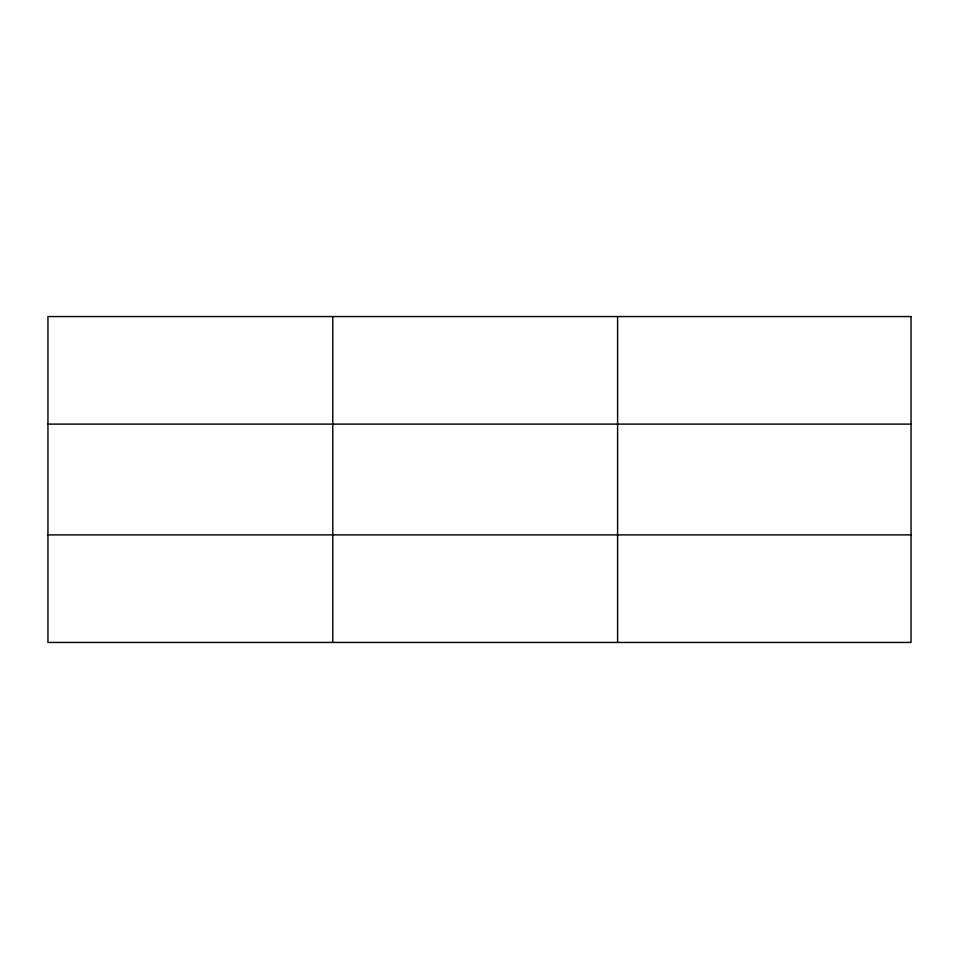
<?xml version="1.0" encoding="UTF-8"?>
<svg xmlns="http://www.w3.org/2000/svg" width="959" height="959" viewBox="0 0 959 959"><rect width="100%" height="100%" fill="white"/><g stroke="black" fill="none" stroke-linecap="round" stroke-linejoin="round"><path stroke-width="1.44" d="M332.773 642.446L332.773 316.554M617.596 642.446L617.596 316.554M47.95 424.106L911.05 424.106M47.95 534.894L911.05 534.894M911.05 316.554L911.05 642.446L47.95 642.446L47.95 316.554L911.05 316.554"/></g></svg>
